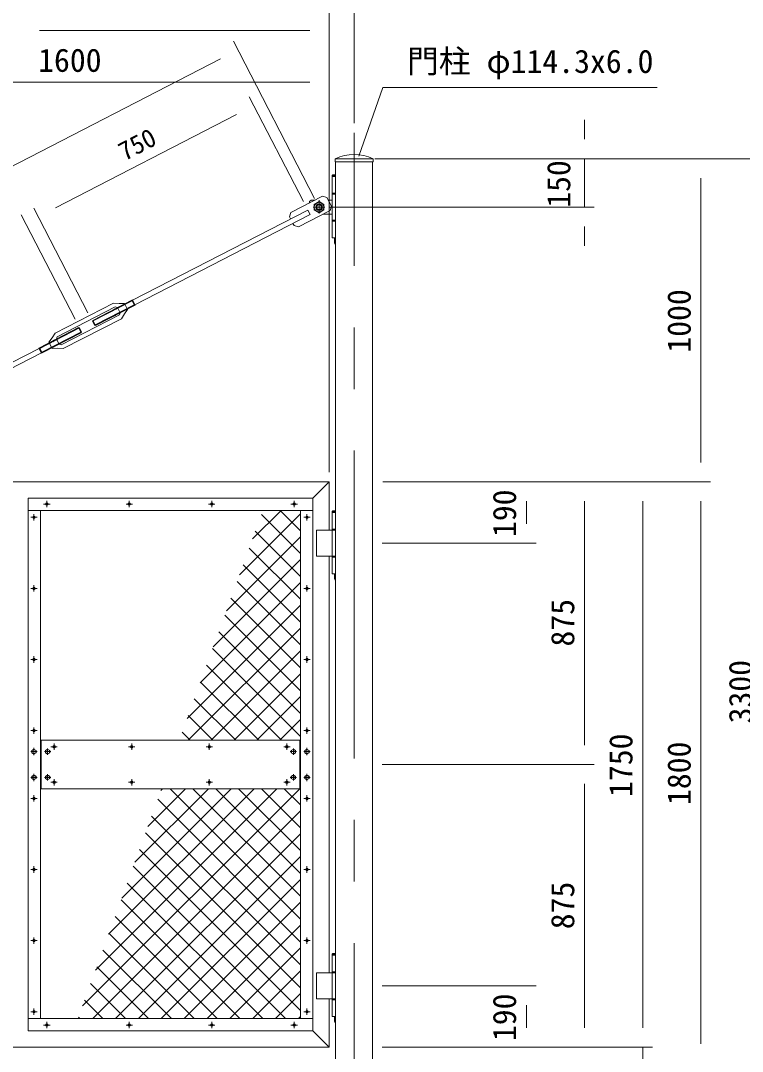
# Model space of a CAD drawing. Units: millimetres, scale not verified. Extents: x -6300 to 6300, y -4455 to 4455.
# Drawn here: x -353 to 1879, y -1743 to 1447 of the extents above; entities that cross this region are included whole.
import ezdxf
from ezdxf.enums import TextEntityAlignment as Align

# ---------------------------------------------------------------- set-up
doc = ezdxf.new("R2010")
doc.units = ezdxf.units.MM
doc.header["$LTSCALE"] = 30
doc.linetypes.add('USER1', pattern=[50.8, 31.75, -6.35, 6.35, -6.35])
doc.linetypes.add('USER2', pattern=[0.375, 0.25, -0.125])
for name, color, linetype, lineweight in [('0-0_D-DCR-HCH', 7, 'Continuous', 9), ('0-2_D-STR1', 1, 'Continuous', 18), ('0-3_D-STR3', 3, 'Continuous', 13), ('0-4_D-BMK', 2, 'USER1', 13), ('0-6_D-STR-DIM', 7, 'Continuous', 9), ('0-8_D-STR-TXT', 7, 'Continuous', 9)]:
    doc.layers.add(name, color=color, linetype=linetype, lineweight=lineweight)
doc.styles.add('ＭＳ ゴシック', font='')
doc.styles.get('ＭＳ ゴシック').set_extended_font_data('MS Gothic')

msp = doc.modelspace()

# ---------------------------------------------------------------- linework, layer by layer
at = {"layer": '0-0_D-DCR-HCH'}
for p, q in [((323.88, -268.74), (512.82, -79.8)), ((364.34, -157.57), (452.59, -69.32)), ((512.82, -202.8), (391.89, -81.87)), ((512.82, -132.09), (450.05, -69.32)), ((283.41, -379.92), (512.82, -150.51)), ((512.82, -273.51), (373.02, -133.71)), ((512.82, -344.22), (354.15, -185.56)), ((242.95, -491.09), (512.82, -221.22)), ((512.82, -414.93), (335.29, -237.4)), ((202.48, -602.27), (512.82, -291.93)), ((512.82, -485.64), (316.42, -289.24)), ((512.82, -556.35), (297.55, -341.08)), ((162.02, -713.44), (512.82, -362.64)), ((512.82, -627.06), (278.68, -392.92)), ((165.65, -780.52), (512.82, -433.35)), ((512.82, -697.78), (259.81, -444.77)), ((236.36, -780.52), (512.82, -504.06)), ((512.82, -768.49), (240.94, -496.61)), ((454.14, -780.52), (222.07, -548.45)), ((383.43, -780.52), (203.2, -600.29)), ((307.07, -780.52), (512.82, -574.77)), ((312.72, -780.52), (184.33, -652.13)), ((377.78, -780.52), (512.82, -645.48)), ((242.01, -780.52), (165.47, -703.97)), ((448.49, -780.52), (512.82, -716.19)), ((171.3, -780.52), (146.6, -755.82)), ((-161.7, -1602.84), (510.63, -930.52)), ((-121.23, -1491.67), (439.92, -930.52)), ((-80.77, -1380.49), (369.21, -930.52)), ((-40.3, -1269.32), (298.49, -930.52)), ((0.16, -1158.14), (227.78, -930.52)), ((40.63, -1046.97), (157.07, -930.52)), ((81.09, -935.79), (86.36, -930.52)), ((512.82, -1334.17), (109.17, -930.52)), ((512.82, -1263.46), (179.88, -930.52)), ((512.82, -1192.75), (250.59, -930.52)), ((512.82, -1122.04), (321.3, -930.52)), ((512.82, -1051.33), (392.01, -930.52)), ((512.82, -980.62), (462.72, -930.52)), ((512.82, -1404.88), (71.12, -963.18)), ((-129.86, -1641.72), (512.82, -999.04)), ((512.82, -1475.59), (52.25, -1015.03)), ((-59.15, -1641.72), (512.82, -1069.75)), ((512.82, -1546.3), (33.38, -1066.87)), ((11.56, -1641.72), (512.82, -1140.46)), ((512.82, -1617.01), (14.51, -1118.71)), ((466.81, -1641.72), (-4.35, -1170.55)), ((82.27, -1641.72), (512.82, -1211.17)), ((396.1, -1641.72), (-23.22, -1222.39)), ((325.39, -1641.72), (-42.09, -1274.23)), ((152.98, -1641.72), (512.82, -1281.88)), ((254.68, -1641.72), (-60.96, -1326.08)), ((223.69, -1641.72), (512.82, -1352.59)), ((183.97, -1641.72), (-79.83, -1377.92)), ((113.26, -1641.72), (-98.7, -1429.76)), ((294.4, -1641.72), (512.82, -1423.3)), ((42.55, -1641.72), (-117.57, -1481.6)), ((365.11, -1641.72), (512.82, -1494.01)), ((-28.16, -1641.72), (-136.44, -1533.44)), ((-98.87, -1641.72), (-155.31, -1585.29)), ((435.82, -1641.72), (512.82, -1564.72)), ((-169.58, -1641.72), (-174.17, -1637.13)), ((506.53, -1641.72), (512.82, -1635.43))]:
    msp.add_line(p, q, dxfattribs=at)
at = {"layer": '0-2_D-STR1'}
for p, q in [((619.87, 1019.48), (737.37, 1019.48)), ((619.87, 1019.48), (619.87, 1009.48)), ((619.87, 1009.48), (737.37, 1009.48)), ((621.47, -2280.52), (621.47, 1009.48)), ((735.77, -2280.52), (735.77, 1009.48)), ((737.37, 1019.48), (737.37, 1009.48)), ((550.82, -31.32), (601.62, 19.48)), ((-329.48, -31.32), (-329.48, -1679.72)), ((601.62, -1500.52), (601.62, -210.52)), ((550.82, -1679.72), (601.62, -1730.52))]:
    msp.add_line(p, q, dxfattribs=at)
for points in [[(601.62, -130.52), (601.62, 19.48), (-1311.38, 19.48), (-1311.38, -838.52)], [(-329.48, -1679.72), (550.82, -1679.72), (550.82, -31.32), (-329.48, -31.32)], [(-1276.48, -1730.52), (601.62, -1730.52), (601.62, -1580.52)]]:
    msp.add_lwpolyline(points, dxfattribs=at)
msp.add_arc((678.62, 893.23), 139.25, 65.04567, 114.95433, dxfattribs=at)
at = {"layer": '0-3_D-STR3'}
for p, q in [((610.29, 964.48), (621.47, 964.48)), ((612.31, 969.48), (610.31, 967.48)), ((610.31, 967.48), (621.47, 967.48)), ((610.31, 964.48), (610.31, 967.48)), ((612.31, 969.48), (621.47, 969.48)), ((610.29, 912.48), (621.47, 912.48)), ((610.29, 909.48), (621.47, 909.48)), ((540.29, 886.48), (545.29, 891.48)), ((540.29, 886.48), (540.29, 882.15)), ((545.29, 891.48), (558.41, 891.48)), ((598.33, 891.48), (610.29, 891.48)), ((582.18, 847.48), (610.29, 847.48)), ((610.29, 829.48), (621.47, 829.48)), ((610.29, 826.48), (621.47, 826.48)), ((621.47, 753.36), (617.79, 759.48)), ((550.82, -69.32), (-329.48, -69.32)), ((-291.48, -69.32), (-291.48, -1641.72)), ((512.82, -69.32), (512.82, -1641.72)), ((610.29, -75.52), (621.47, -75.52)), ((610.29, -75.52), (610.29, -265.52)), ((612.31, -70.52), (610.31, -72.52)), ((610.31, -72.52), (621.47, -72.52)), ((610.31, -75.52), (610.31, -72.52)), ((612.31, -70.52), (621.47, -70.52)), ((610.29, -127.52), (621.47, -127.52)), ((562.09, -130.52), (621.47, -130.52)), ((562.09, -130.52), (562.09, -210.52)), ((562.09, -210.52), (621.47, -210.52)), ((610.29, -213.52), (621.47, -213.52)), ((610.29, -265.52), (621.47, -265.52)), ((617.79, -265.52), (617.79, -280.52)), ((-291.48, -780.52), (512.82, -780.52)), ((-289.33, -780.52), (-289.33, -930.52)), ((510.67, -780.52), (510.67, -930.52)), ((-291.48, -930.52), (512.82, -930.52)), ((610.29, -1445.52), (621.47, -1445.52)), ((610.29, -1445.52), (610.29, -1635.52)), ((612.31, -1440.52), (610.31, -1442.52)), ((610.31, -1442.52), (621.47, -1442.52)), ((610.31, -1445.52), (610.31, -1442.52)), ((612.31, -1440.52), (621.47, -1440.52)), ((610.29, -1497.52), (621.47, -1497.52)), ((562.09, -1500.52), (621.47, -1500.52)), ((562.09, -1500.52), (562.09, -1580.52)), ((562.09, -1580.52), (621.47, -1580.52)), ((610.29, -1583.52), (621.47, -1583.52)), ((-329.48, -1641.72), (550.82, -1641.72)), ((610.29, -1635.52), (621.47, -1635.52)), ((617.79, -1635.52), (617.79, -1650.52))]:
    msp.add_line(p, q, dxfattribs=at)
at = {"layer": '0-3_D-STR3', "color": 4}
for p, q in [((581.07, 903.15), (483.28, 852.79)), ((581.07, 903.15), (594.54, 898.84)), ((608.28, 872.17), (594.54, 898.84)), ((608.28, 872.17), (603.97, 858.7)), ((535.5, 860.6), (-6.8, 581.3)), ((542.86, 846.31), (0.56, 567.01)), ((483.28, 852.79), (478.97, 839.32)), ((482.16, 833.13), (478.97, 839.32)), ((603.97, 858.7), (506.17, 808.34)), ((542.86, 846.31), (535.5, 860.6)), ((492.71, 812.65), (489.52, 818.84)), ((492.71, 812.65), (493.01, 812.65)), ((506.17, 808.34), (492.71, 812.65)), ((-130.74, 516.18), (-7.87, 579.46)), ((-129.81, 519.1), (-7.27, 582.21)), ((-7.87, 579.46), (-7.27, 582.21)), ((-7.87, 579.46), (-1.62, 567.32)), ((-7.27, 582.21), (0.97, 566.21)), ((-65.91, 572.26), (-245.93, 479.54)), ((-59.96, 560.7), (-239.98, 467.98)), ((-124.48, 504.04), (-1.62, 567.32)), ((-121.56, 503.1), (0.97, 566.21)), ((-53.22, 558.55), (-59.96, 560.7)), ((-53.22, 558.55), (-44.98, 542.55)), ((-44.98, 542.55), (-47.13, 535.81)), ((-31.91, 571.77), (-21.84, 552.21)), ((-1.62, 567.32), (0.97, 566.21)), ((-47.13, 535.81), (-227.16, 443.09)), ((-41.18, 524.25), (-221.21, 431.53)), ((-129.81, 519.1), (-121.56, 503.1)), ((-296.21, 433.4), (-173.67, 496.51)), ((-287.97, 417.4), (-165.43, 480.51)), ((-287.37, 420.15), (-164.49, 483.43)), ((-173.67, 496.51), (-165.43, 480.51)), ((-173.67, 496.51), (-170.76, 495.59)), ((-164.49, 483.43), (-165.43, 480.51)), ((-265.28, 451.58), (-255.21, 432.02)), ((-242.14, 461.25), (-239.98, 467.98)), ((-242.14, 461.25), (-233.9, 445.25)), ((-971.39, 84.5), (-295.74, 432.48)), ((-964.03, 70.21), (-288.38, 418.2)), ((-296.21, 433.4), (-287.97, 417.4)), ((-293.62, 432.28), (-296.21, 433.4)), ((-295.74, 432.48), (-288.37, 418.18)), ((-293.62, 432.28), (-287.37, 420.15)), ((-287.37, 420.15), (-287.97, 417.4)), ((-233.9, 445.25), (-227.16, 443.09))]:
    msp.add_line(p, q, dxfattribs=at)
at = {"layer": '0-3_D-STR3', "color": 4, "linetype": 'USER2'}
for p, q in [((-46.55, 561.98), (-68.78, 550.54)), ((-45.56, 560.05), (-67.79, 548.61)), ((-39.31, 547.91), (-61.53, 536.46)), ((-38.31, 545.98), (-60.54, 534.53)), ((-264.36, 449.8), (-242.14, 461.25)), ((-263.37, 447.87), (-241.14, 459.32)), ((-257.11, 435.73), (-234.89, 447.18)), ((-256.12, 433.8), (-233.9, 445.25))]:
    msp.add_line(p, q, dxfattribs=at)
at = {"layer": '0-3_D-STR3'}
for points in [[(610.29, 964.48), (610.29, 774.48), (621.47, 774.48)], [(617.79, 774.48), (617.79, 759.48), (621.47, 759.48)], [(621.47, -286.64), (617.79, -280.52), (621.47, -280.52)], [(621.47, -1656.64), (617.79, -1650.52), (621.47, -1650.52)]]:
    msp.add_lwpolyline(points, dxfattribs=at)
for points in [[(570.29, 886.8), (585.29, 878.14), (585.29, 860.82), (570.29, 852.16), (555.29, 860.82), (555.29, 878.14)], [(-304.98, -811.77), (-311.48, -808.01), (-317.98, -811.77), (-317.98, -819.27), (-311.48, -823.03), (-304.98, -819.27)], [(-262.83, -811.77), (-269.33, -808.01), (-275.83, -811.77), (-275.83, -819.27), (-269.33, -823.03), (-262.83, -819.27)], [(484.17, -811.77), (490.67, -808.01), (497.17, -811.77), (497.17, -819.27), (490.67, -823.03), (484.17, -819.27)], [(526.32, -811.77), (532.82, -808.01), (539.32, -811.77), (539.32, -819.27), (532.82, -823.03), (526.32, -819.27)], [(-304.98, -891.77), (-311.48, -888.01), (-317.98, -891.77), (-317.98, -899.27), (-311.48, -903.03), (-304.98, -899.27)], [(-262.83, -891.77), (-269.33, -888.01), (-275.83, -891.77), (-275.83, -899.27), (-269.33, -903.03), (-262.83, -899.27)], [(484.17, -891.77), (490.67, -888.01), (497.17, -891.77), (497.17, -899.27), (490.67, -903.03), (484.17, -899.27)], [(526.32, -891.77), (532.82, -888.01), (539.32, -891.77), (539.32, -899.27), (532.82, -903.03), (526.32, -899.27)]]:
    msp.add_lwpolyline(points, close=True, dxfattribs=at)
at = {"layer": '0-3_D-STR3', "color": 4}
for points in [[(-31.91, 571.77), (-48.45, 571.12), (-65.91, 572.26)], [(-21.84, 552.21), (-31.97, 539.13), (-41.18, 524.25)], [(-129.81, 519.1), (-130.74, 516.18), (-124.48, 504.04), (-121.56, 503.1)], [(-293.62, 432.28), (-170.76, 495.59), (-164.49, 483.43)], [(-265.28, 451.58), (-255.15, 464.67), (-245.93, 479.54)], [(-255.21, 432.02), (-238.67, 432.67), (-221.21, 431.53)]]:
    msp.add_lwpolyline(points, dxfattribs=at)
at = {"layer": '0-3_D-STR3'}
for centre, radius in [((570.29, 869.48), 15), ((570.29, 869.48), 10), ((570.29, 869.48), 7.83), ((-271.83, -49.32), 4), ((-16.83, -49.32), 4), ((238.17, -49.32), 4), ((493.17, -49.32), 4), ((-311.48, -90.52), 4), ((532.82, -90.52), 4), ((-311.48, -310.52), 4), ((532.82, -310.52), 4), ((-311.48, -530.52), 4), ((532.82, -530.52), 4), ((-311.48, -750.52), 4), ((532.82, -750.52), 4), ((-249.33, -800.52), 4), ((-9.33, -800.52), 4), ((230.67, -800.52), 4), ((470.67, -800.52), 4), ((-311.48, -815.52), 6.25), ((-269.33, -815.52), 6.25), ((490.67, -815.52), 6.25), ((532.82, -815.52), 6.25), ((-311.48, -895.52), 6.25), ((-269.33, -895.52), 6.25), ((490.67, -895.52), 6.25), ((532.82, -895.52), 6.25), ((-249.33, -910.52), 4), ((-9.33, -910.52), 4), ((230.67, -910.52), 4), ((470.67, -910.52), 4), ((-311.48, -960.52), 4), ((532.82, -960.52), 4), ((-311.48, -1180.52), 4), ((532.82, -1180.52), 4), ((-311.48, -1400.52), 4), ((532.82, -1400.52), 4), ((-311.48, -1620.52), 4), ((532.82, -1620.52), 4), ((-271.83, -1661.72), 4), ((-16.83, -1661.72), 4), ((238.17, -1661.72), 4), ((493.17, -1661.72), 4)]:
    msp.add_circle(centre, radius, dxfattribs=at)
at = {"layer": '0-4_D-BMK'}
for p, q in [((678.62, -2360.52), (678.62, 1099.48)), ((588.06, 869.48), (551.83, 869.48)), ((570.29, 849.33), (570.29, 891.01)), ((-281.81, -49.32), (-261.86, -49.32)), ((-271.83, -59.29), (-271.83, -39.34)), ((-26.81, -49.32), (-6.86, -49.32)), ((-16.83, -59.29), (-16.83, -39.34)), ((228.19, -49.32), (248.14, -49.32)), ((238.17, -59.29), (238.17, -39.34)), ((483.19, -49.32), (503.14, -49.32)), ((493.17, -59.29), (493.17, -39.34)), ((-301.51, -90.52), (-321.46, -90.52)), ((-311.48, -100.49), (-311.48, -80.54)), ((522.84, -90.52), (542.79, -90.52)), ((532.82, -100.49), (532.82, -80.54)), ((-301.51, -310.52), (-321.46, -310.52)), ((-311.48, -320.49), (-311.48, -300.54)), ((522.84, -310.52), (542.79, -310.52)), ((532.82, -320.49), (532.82, -300.54)), ((-301.51, -530.52), (-321.46, -530.52)), ((-311.48, -540.49), (-311.48, -520.54)), ((522.84, -530.52), (542.79, -530.52)), ((532.82, -540.49), (532.82, -520.54)), ((-301.51, -750.52), (-321.46, -750.52)), ((-311.48, -760.49), (-311.48, -740.54)), ((522.84, -750.52), (542.79, -750.52)), ((532.82, -760.49), (532.82, -740.54)), ((-249.33, -810.49), (-249.33, -790.54)), ((-9.33, -810.49), (-9.33, -790.54)), ((230.67, -810.49), (230.67, -790.54)), ((470.67, -810.49), (470.67, -790.54)), ((-301.48, -815.52), (-321.48, -815.52)), ((-311.48, -804.38), (-311.48, -826.66)), ((-259.33, -815.52), (-279.33, -815.52)), ((-269.33, -805.52), (-269.33, -825.52)), ((-239.36, -800.52), (-259.31, -800.52)), ((0.64, -800.52), (-19.31, -800.52)), ((240.64, -800.52), (220.69, -800.52)), ((480.64, -800.52), (460.69, -800.52)), ((480.67, -815.52), (500.67, -815.52)), ((490.67, -805.52), (490.67, -825.52)), ((522.82, -815.52), (542.82, -815.52)), ((532.82, -804.38), (532.82, -826.66)), ((-311.48, -884.38), (-311.48, -906.66)), ((-269.33, -885.52), (-269.33, -905.52)), ((490.67, -885.52), (490.67, -905.52)), ((532.82, -884.38), (532.82, -906.66)), ((-301.48, -895.52), (-321.48, -895.52)), ((-259.33, -895.52), (-279.33, -895.52)), ((-239.36, -910.52), (-259.31, -910.52)), ((-249.33, -900.54), (-249.33, -920.49)), ((0.64, -910.52), (-19.31, -910.52)), ((-9.33, -900.54), (-9.33, -920.49)), ((240.64, -910.52), (220.69, -910.52)), ((230.67, -900.54), (230.67, -920.49)), ((480.64, -910.52), (460.69, -910.52)), ((470.67, -900.54), (470.67, -920.49)), ((480.67, -895.52), (500.67, -895.52)), ((522.82, -895.52), (542.82, -895.52)), ((-311.48, -950.54), (-311.48, -970.49)), ((532.82, -950.54), (532.82, -970.49)), ((-301.51, -960.52), (-321.46, -960.52)), ((522.84, -960.52), (542.79, -960.52)), ((-311.48, -1170.54), (-311.48, -1190.49)), ((532.82, -1170.54), (532.82, -1190.49)), ((-301.51, -1180.52), (-321.46, -1180.52)), ((522.84, -1180.52), (542.79, -1180.52)), ((-301.51, -1400.52), (-321.46, -1400.52)), ((-311.48, -1390.54), (-311.48, -1410.49)), ((522.84, -1400.52), (542.79, -1400.52)), ((532.82, -1390.54), (532.82, -1410.49)), ((-301.51, -1620.52), (-321.46, -1620.52)), ((-311.48, -1610.54), (-311.48, -1630.49)), ((522.84, -1620.52), (542.79, -1620.52)), ((532.82, -1610.54), (532.82, -1630.49)), ((-271.83, -1651.74), (-271.83, -1671.69)), ((-16.83, -1651.74), (-16.83, -1671.69)), ((238.17, -1651.74), (238.17, -1671.69)), ((493.17, -1651.74), (493.17, -1671.69)), ((-281.81, -1661.72), (-261.86, -1661.72)), ((-26.81, -1661.72), (-6.86, -1661.72)), ((228.19, -1661.72), (248.14, -1661.72)), ((483.19, -1661.72), (503.14, -1661.72))]:
    msp.add_line(p, q, dxfattribs=at)
at = {"layer": '0-6_D-STR-DIM'}
for p, q in [((678.62, 1129.48), (678.62, 1806.48)), ((601.62, 393.48), (601.62, 1626.48)), ((601.62, 49.48), (601.62, 1446.48)), ((-294.88, 1416.48), (541.62, 1416.48)), ((556.53, 896.14), (305.12, 1383.02)), ((265.57, 1328.84), (-1196.48, 573.9)), ((601.62, 49.48), (601.62, 1286.48)), ((541.62, 1256.48), (-938.38, 1256.48)), ((521.72, 887.25), (354.48, 1210.77)), ((314.95, 1156.57), (-244.69, 867.26)), ((1391.17, 1079.48), (1391.17, 1139.48)), ((743.12, 1019.48), (1971.22, 1019.48)), ((743.12, 1019.48), (1781.17, 1019.48)), ((767.37, 1019.48), (1421.17, 1019.48)), ((1391.17, 1019.48), (1391.17, 869.48)), ((1751.17, 79.48), (1751.17, 959.48)), ((-144.52, 542.83), (-311.76, 866.36)), ((600.29, 869.48), (1421.17, 869.48)), ((-184.46, 522.28), (-350.77, 846.19)), ((1391.17, 809.48), (1391.17, 749.48)), ((767.72, 19.48), (1241.17, 19.48)), ((767.72, 19.48), (1421.17, 19.48)), ((767.72, 19.48), (1601.17, 19.48)), ((767.72, 19.48), (1781.17, 19.48)), ((767.72, 19.48), (1781.17, 19.48)), ((1211.17, -40.52), (1211.17, -110.52)), ((1391.17, -40.52), (1391.17, -795.52)), ((1571.17, -40.52), (1571.17, -1670.52)), ((1751.17, -40.52), (1751.17, -1720.52)), ((765.77, -170.52), (1241.17, -170.52)), ((765.77, -855.52), (1421.17, -855.52)), ((765.77, -855.52), (1421.17, -855.52)), ((1391.17, -915.52), (1391.17, -1670.52)), ((765.77, -1540.52), (1241.17, -1540.52)), ((1211.17, -1600.52), (1211.17, -1670.52)), ((1571.17, -1670.52), (1571.17, -1610.52)), ((765.77, -1730.52), (1241.17, -1730.52)), ((765.77, -1730.52), (1421.17, -1730.52)), ((765.77, -1730.52), (1601.17, -1730.52)), ((765.77, -1730.52), (1601.17, -1730.52)), ((1571.17, -1730.52), (1571.17, -1780.52))]:
    msp.add_line(p, q, dxfattribs=at)
at = {"layer": '0-8_D-STR-TXT'}
msp.add_lwpolyline([(1616.12, 1239.33), (767.65, 1239.33), (692.96, 1027.23)], dxfattribs=at)

# ---------------------------------------------------------------- texts
at = {"layer": '0-6_D-STR-DIM', "style": 'ＭＳ ゴシック'}
msp.add_text('1600', height=72.14, dxfattribs=at).set_placement((-298.73, 1266.6), align=Align.BOTTOM_LEFT)
for s, height, rotation, p in [('750', 57.62, 27.337, (-23.56, 996.1)), ('150', 72.14, 90, (1368.76, 867.54)), ('1000', 72.14, 90, (1741.05, 419.13)), ('190', 72.14, 90, (1201.05, -151.49)), ('875', 72.14, 90, (1381.05, -490.36)), ('3300', 72.14, 90, (1931.1, -728.21)), ('1750', 72.14, 90, (1561.05, -955.87)), ('1800', 72.14, 90, (1741.05, -980.87)), ('875', 72.14, 90, (1381.05, -1365.36)), ('190', 72.14, 90, (1201.05, -1711.49))]:
    msp.add_text(s, height=height, rotation=rotation, dxfattribs=at).set_placement(p, align=Align.BOTTOM_LEFT)
at = {"layer": '0-8_D-STR-TXT', "style": 'ＭＳ ゴシック'}
msp.add_text('門柱 φ114.3x6.0', height=72.14, dxfattribs=at).set_placement((842.13, 1263.16), align=Align.BOTTOM_LEFT)

doc.saveas('drawing.dxf')
